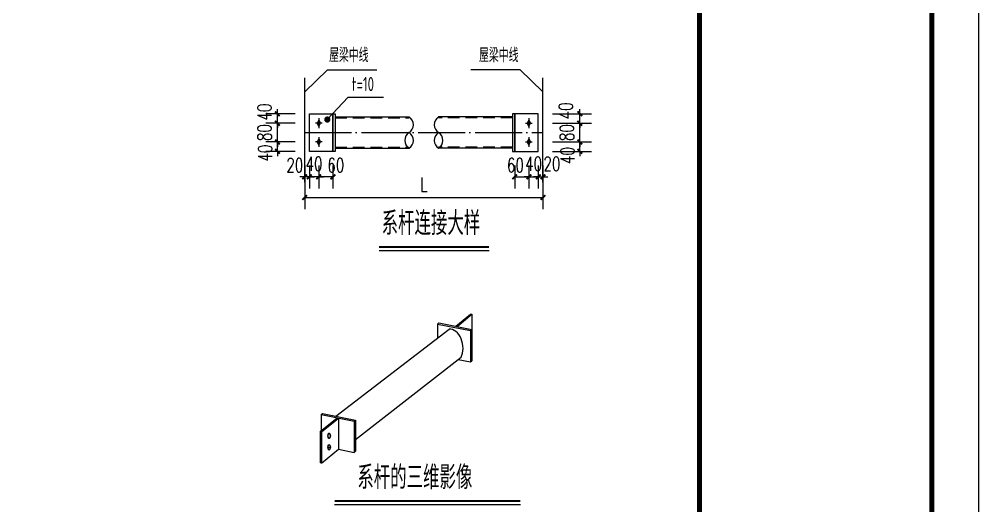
# Model space of a CAD drawing. Extents: x -33967 to 1773478, y -1022458 to -784650.
# Drawn here: x 960748 to 1001624, y -979891 to -959175 of the extents above; entities that cross this region are included whole.
import ezdxf
from ezdxf.enums import TextEntityAlignment as Align

# ---------------------------------------------------------------- set-up
doc = ezdxf.new("R2010")
doc.units = 0
doc.header["$LTSCALE"] = 1000
doc.header["$MEASUREMENT"] = 0
doc.linetypes.add('DASHED', pattern=[0.75, 0.5, -0.25])
doc.linetypes.add('DOTE', pattern=[2.42, 2, -0.2, 0.02, -0.2])
for name, color, linetype in [('AXIS', 3, 'Continuous'), ('BOLT', 251, 'Continuous'), ('DOTE', 1, 'DOTE'), ('NUM', 7, 'Continuous'), ('PUB_TITLE', 4, 'Continuous'), ('PZ', 202, 'Continuous'), ('TEXT', 7, 'Continuous'), ('XG', 6, 'Continuous'), ('引出线', 3, 'Continuous')]:
    doc.layers.add(name, color=color, linetype=linetype)
doc.styles.add('_TCH_DIM_T3', font='SIMPLEX', dxfattribs={"width": 0.705882, "bigfont": 'GBCBIG'})
doc.styles.add('TSSD_Label', font='tssdeng.shx', dxfattribs={"width": 0.7, "bigfont": 'hztxt.shx'})
doc.dimstyles.new('TCH-200-1', dxfattribs={"dimtxt": 595, "dimasz": 200, "dimexe": 500, "dimexo": 600, "dimgap": 252.5, "dimtad": 1, "dimdec": 0, "dimzin": 0, "dimdsep": 46, "dimtxsty": '_TCH_DIM_T3', "dimblk": 'ARCHTICK', "dimcen": 0.09, "dimclrd": 3, "dimclre": 3, "dimclrt": 7, "dimazin": 2, "dimtfac": 1, "dimtdec": 0, "dimtix": 1, "dimtmove": 2, "dimatfit": 3, "dimfxl": 1, "dimtolj": 1, "dimtzin": 0, "dimarcsym": 0})

# ---------------------------------------------------------------- blocks, each defined once
blk = doc.blocks.new('_ArchTick')
at = {"color": 0, "linetype": 'ByBlock', "const_width": 0.4}
blk.add_lwpolyline([(-0.5, -0.5), (0.5, 0.5)], dxfattribs=at)
blk = doc.blocks.new('*D137')
at = {"layer": 'AXIS', "color": 3, "lineweight": -2, "transparency": 16777216}
for p, q in [((971748, -963602), (971748, -963402)), ((972508, -963602), (971248, -963602)), ((971748, -964402), (971748, -963602)), ((972508, -964402), (971248, -964402)), ((971748, -964402), (971748, -964602))]:
    blk.add_line(p, q, dxfattribs=at)
at = {"layer": 'Defpoints', "color": 0, "transparency": 16777216}
for p in [(971748, -963602), (973108, -963602), (973108, -964402)]:
    blk.add_point(p, dxfattribs=at)
at = {"layer": 'AXIS', "color": 3, "lineweight": -2, "transparency": 16777216, "xscale": 200, "yscale": 200, "zscale": 200}
for p, rotation in [((971748, -963602), 270), ((971748, -964402), 90)]:
    blk.add_blockref('_ArchTick', p, dxfattribs=dict(at, rotation=rotation))
at = {"layer": 'AXIS', "color": 7, "transparency": 16777216, "insert": (971198, -964002), "char_height": 595, "attachment_point": 5, "rotation": 90, "style": '_TCH_DIM_T3'}
blk.add_mtext('\\A1;80', dxfattribs=at)
blk = doc.blocks.new('*D138')
at = {"layer": 'AXIS', "color": 3, "lineweight": -2, "transparency": 16777216}
for p, q in [((971748, -963202), (971748, -963002)), ((972508, -963202), (971248, -963202)), ((971748, -963602), (971748, -963202)), ((972508, -963602), (971248, -963602)), ((971748, -963602), (971748, -963802))]:
    blk.add_line(p, q, dxfattribs=at)
at = {"layer": 'Defpoints', "color": 0, "transparency": 16777216}
for p in [(971748, -963202), (973108, -963202), (973108, -963602)]:
    blk.add_point(p, dxfattribs=at)
at = {"layer": 'AXIS', "color": 3, "lineweight": -2, "transparency": 16777216, "xscale": 200, "yscale": 200, "zscale": 200}
for p, rotation in [((971748, -963202), 270), ((971748, -963602), 90)]:
    blk.add_blockref('_ArchTick', p, dxfattribs=dict(at, rotation=rotation))
at = {"layer": 'AXIS', "color": 7, "transparency": 16777216, "insert": (971199, -963127), "char_height": 595, "attachment_point": 5, "rotation": 90, "style": '_TCH_DIM_T3'}
blk.add_mtext('\\A1;40', dxfattribs=at)
blk = doc.blocks.new('*D139')
at = {"layer": 'AXIS', "color": 3, "lineweight": -2, "transparency": 16777216}
for p, q in [((971748, -964402), (971748, -964202)), ((972508, -964402), (971248, -964402)), ((971748, -964802), (971748, -964402)), ((972508, -964802), (971248, -964802)), ((971748, -964802), (971748, -965002))]:
    blk.add_line(p, q, dxfattribs=at)
at = {"layer": 'Defpoints', "color": 0, "transparency": 16777216}
for p in [(971748, -964402), (973108, -964402), (973108, -964802)]:
    blk.add_point(p, dxfattribs=at)
at = {"layer": 'AXIS', "color": 3, "lineweight": -2, "transparency": 16777216, "xscale": 200, "yscale": 200, "zscale": 200}
for p, rotation in [((971748, -964402), 270), ((971748, -964802), 90)]:
    blk.add_blockref('_ArchTick', p, dxfattribs=dict(at, rotation=rotation))
at = {"layer": 'AXIS', "color": 7, "transparency": 16777216, "insert": (971223, -964876), "char_height": 595, "attachment_point": 5, "rotation": 90, "style": '_TCH_DIM_T3'}
blk.add_mtext('\\A1;40', dxfattribs=at)
blk = doc.blocks.new('*D140')
at = {"layer": 'AXIS', "color": 3, "lineweight": -2, "transparency": 16777216}
for p, q in [((973108, -965402), (973108, -966386)), ((973508, -965402), (973508, -966386)), ((973108, -965886), (972908, -965886)), ((973508, -965886), (973108, -965886)), ((973508, -965886), (973708, -965886))]:
    blk.add_line(p, q, dxfattribs=at)
at = {"layer": 'Defpoints', "color": 0, "transparency": 16777216}
for p in [(973108, -964802), (973508, -964802), (973108, -965886)]:
    blk.add_point(p, dxfattribs=at)
at = {"layer": 'AXIS', "color": 3, "lineweight": -2, "transparency": 16777216, "xscale": 200, "yscale": 200, "zscale": 200}
blk.add_blockref('_ArchTick', (973108, -965886), dxfattribs=at)
at = {"layer": 'AXIS', "color": 3, "lineweight": -2, "transparency": 16777216, "xscale": 200, "yscale": 200, "zscale": 200, "rotation": 180}
blk.add_blockref('_ArchTick', (973508, -965886), dxfattribs=at)
at = {"layer": 'AXIS', "color": 7, "transparency": 16777216, "insert": (973308, -965336), "char_height": 595, "attachment_point": 5, "style": '_TCH_DIM_T3'}
blk.add_mtext('\\A1;40', dxfattribs=at)
blk = doc.blocks.new('*D141')
at = {"layer": 'AXIS', "color": 3, "lineweight": -2, "transparency": 16777216}
for p, q in [((972908, -965402), (972908, -966386)), ((973108, -965402), (973108, -966386)), ((972908, -965886), (972708, -965886)), ((973108, -965886), (972908, -965886)), ((973108, -965886), (973308, -965886))]:
    blk.add_line(p, q, dxfattribs=at)
at = {"layer": 'Defpoints', "color": 0, "transparency": 16777216}
for p in [(972908, -964802), (973108, -964802), (972908, -965886)]:
    blk.add_point(p, dxfattribs=at)
at = {"layer": 'AXIS', "color": 3, "lineweight": -2, "transparency": 16777216, "xscale": 200, "yscale": 200, "zscale": 200}
blk.add_blockref('_ArchTick', (972908, -965886), dxfattribs=at)
at = {"layer": 'AXIS', "color": 3, "lineweight": -2, "transparency": 16777216, "xscale": 200, "yscale": 200, "zscale": 200, "rotation": 180}
blk.add_blockref('_ArchTick', (973108, -965886), dxfattribs=at)
at = {"layer": 'AXIS', "color": 7, "transparency": 16777216, "insert": (972488, -965386), "char_height": 595, "width": 470.77, "attachment_point": 5, "style": '_TCH_DIM_T3'}
blk.add_mtext('\\A1;20', dxfattribs=at)
blk = doc.blocks.new('*D142')
at = {"layer": 'AXIS', "color": 3, "lineweight": -2, "transparency": 16777216}
for p, q in [((973508, -965402), (973508, -966386)), ((974108, -965402), (974108, -966386)), ((974108, -965886), (973508, -965886))]:
    blk.add_line(p, q, dxfattribs=at)
at = {"layer": 'Defpoints', "color": 0, "transparency": 16777216}
for p in [(973508, -964802), (974108, -964802), (973508, -965886)]:
    blk.add_point(p, dxfattribs=at)
at = {"layer": 'AXIS', "color": 3, "lineweight": -2, "transparency": 16777216, "xscale": 200, "yscale": 200, "zscale": 200, "rotation": 180}
blk.add_blockref('_ArchTick', (973508, -965886), dxfattribs=at)
at = {"layer": 'AXIS', "color": 3, "lineweight": -2, "transparency": 16777216, "xscale": 200, "yscale": 200, "zscale": 200}
blk.add_blockref('_ArchTick', (974108, -965886), dxfattribs=at)
at = {"layer": 'AXIS', "color": 7, "transparency": 16777216, "insert": (974235, -965386), "char_height": 595, "attachment_point": 5, "style": '_TCH_DIM_T3'}
blk.add_mtext('\\A1;60', dxfattribs=at)
blk = doc.blocks.new('*D143')
at = {"layer": 'AXIS', "color": 3, "lineweight": -2, "transparency": 16777216}
for p, q in [((972908, -965954), (972908, -967267)), ((983059, -965954), (983059, -967267)), ((972908, -966767), (983059, -966767))]:
    blk.add_line(p, q, dxfattribs=at)
at = {"layer": 'Defpoints', "color": 0, "transparency": 16777216}
for p in [(972908, -965354), (983059, -965354), (983059, -966767)]:
    blk.add_point(p, dxfattribs=at)
at = {"layer": 'AXIS', "color": 3, "lineweight": -2, "transparency": 16777216, "xscale": 200, "yscale": 200, "zscale": 200, "rotation": 180}
blk.add_blockref('_ArchTick', (972908, -966767), dxfattribs=at)
at = {"layer": 'AXIS', "color": 3, "lineweight": -2, "transparency": 16777216, "xscale": 200, "yscale": 200, "zscale": 200}
blk.add_blockref('_ArchTick', (983059, -966767), dxfattribs=at)
at = {"layer": 'AXIS', "color": 7, "transparency": 16777216, "insert": (977984, -966217), "char_height": 595, "attachment_point": 5, "style": '_TCH_DIM_T3'}
blk.add_mtext('\\A1;L', dxfattribs=at)
blk = doc.blocks.new('*D129')
at = {"layer": 'AXIS', "color": 3, "lineweight": -2, "transparency": 16777216}
for p, q in [((984628, -963602), (984628, -963402)), ((983459, -963602), (985128, -963602)), ((984628, -964402), (984628, -963602)), ((983459, -964402), (985128, -964402)), ((984628, -964402), (984628, -964602))]:
    blk.add_line(p, q, dxfattribs=at)
at = {"layer": 'Defpoints', "color": 0, "transparency": 16777216}
for p in [(982859, -963602), (984628, -963602), (982859, -964402)]:
    blk.add_point(p, dxfattribs=at)
at = {"layer": 'AXIS', "color": 3, "lineweight": -2, "transparency": 16777216, "xscale": 200, "yscale": 200, "zscale": 200}
for p, rotation in [((984628, -963602), 270), ((984628, -964402), 90)]:
    blk.add_blockref('_ArchTick', p, dxfattribs=dict(at, rotation=rotation))
at = {"layer": 'AXIS', "color": 7, "transparency": 16777216, "insert": (984078, -964002), "char_height": 595, "attachment_point": 5, "rotation": 90, "style": '_TCH_DIM_T3'}
blk.add_mtext('\\A1;80', dxfattribs=at)
blk = doc.blocks.new('*D130')
at = {"layer": 'AXIS', "color": 3, "lineweight": -2, "transparency": 16777216}
for p, q in [((984628, -963202), (984628, -963002)), ((983459, -963202), (985128, -963202)), ((984628, -963602), (984628, -963202)), ((983459, -963602), (985128, -963602)), ((984628, -963602), (984628, -963802))]:
    blk.add_line(p, q, dxfattribs=at)
at = {"layer": 'Defpoints', "color": 0, "transparency": 16777216}
for p in [(982859, -963202), (984628, -963202), (982859, -963602)]:
    blk.add_point(p, dxfattribs=at)
at = {"layer": 'AXIS', "color": 3, "lineweight": -2, "transparency": 16777216, "xscale": 200, "yscale": 200, "zscale": 200}
for p, rotation in [((984628, -963202), 270), ((984628, -963602), 90)]:
    blk.add_blockref('_ArchTick', p, dxfattribs=dict(at, rotation=rotation))
at = {"layer": 'AXIS', "color": 7, "transparency": 16777216, "insert": (984028, -963077), "char_height": 595, "attachment_point": 5, "rotation": 90, "style": '_TCH_DIM_T3'}
blk.add_mtext('\\A1;40', dxfattribs=at)
blk = doc.blocks.new('*D131')
at = {"layer": 'AXIS', "color": 3, "lineweight": -2, "transparency": 16777216}
for p, q in [((984628, -964402), (984628, -964202)), ((983459, -964402), (985128, -964402)), ((984628, -964802), (984628, -964402)), ((983459, -964802), (985128, -964802)), ((984628, -964802), (984628, -965002))]:
    blk.add_line(p, q, dxfattribs=at)
at = {"layer": 'Defpoints', "color": 0, "transparency": 16777216}
for p in [(982859, -964402), (984628, -964402), (982859, -964802)]:
    blk.add_point(p, dxfattribs=at)
at = {"layer": 'AXIS', "color": 3, "lineweight": -2, "transparency": 16777216, "xscale": 200, "yscale": 200, "zscale": 200}
for p, rotation in [((984628, -964402), 270), ((984628, -964802), 90)]:
    blk.add_blockref('_ArchTick', p, dxfattribs=dict(at, rotation=rotation))
at = {"layer": 'AXIS', "color": 7, "transparency": 16777216, "insert": (984098, -964977), "char_height": 595, "attachment_point": 5, "rotation": 90, "style": '_TCH_DIM_T3'}
blk.add_mtext('\\A1;40', dxfattribs=at)
blk = doc.blocks.new('*D132')
at = {"layer": 'AXIS', "color": 3, "lineweight": -2, "transparency": 16777216}
for p, q in [((982459, -965402), (982459, -966386)), ((982859, -965402), (982859, -966386)), ((982459, -965886), (982259, -965886)), ((982459, -965886), (982859, -965886)), ((982859, -965886), (983059, -965886))]:
    blk.add_line(p, q, dxfattribs=at)
at = {"layer": 'Defpoints', "color": 0, "transparency": 16777216}
for p in [(982459, -964802), (982859, -964802), (982859, -965886)]:
    blk.add_point(p, dxfattribs=at)
at = {"layer": 'AXIS', "color": 3, "lineweight": -2, "transparency": 16777216, "xscale": 200, "yscale": 200, "zscale": 200}
blk.add_blockref('_ArchTick', (982459, -965886), dxfattribs=at)
at = {"layer": 'AXIS', "color": 3, "lineweight": -2, "transparency": 16777216, "xscale": 200, "yscale": 200, "zscale": 200, "rotation": 180}
blk.add_blockref('_ArchTick', (982859, -965886), dxfattribs=at)
at = {"layer": 'AXIS', "color": 7, "transparency": 16777216, "insert": (982659, -965336), "char_height": 595, "attachment_point": 5, "style": '_TCH_DIM_T3'}
blk.add_mtext('\\A1;40', dxfattribs=at)
blk = doc.blocks.new('*D133')
at = {"layer": 'AXIS', "color": 3, "lineweight": -2, "transparency": 16777216}
for p, q in [((982859, -965402), (982859, -966386)), ((983059, -965402), (983059, -966386)), ((982859, -965886), (982659, -965886)), ((982859, -965886), (983059, -965886)), ((983059, -965886), (983259, -965886))]:
    blk.add_line(p, q, dxfattribs=at)
at = {"layer": 'Defpoints', "color": 0, "transparency": 16777216}
for p in [(982859, -964802), (983059, -964802), (983059, -965886)]:
    blk.add_point(p, dxfattribs=at)
at = {"layer": 'AXIS', "color": 3, "lineweight": -2, "transparency": 16777216, "xscale": 200, "yscale": 200, "zscale": 200}
blk.add_blockref('_ArchTick', (982859, -965886), dxfattribs=at)
at = {"layer": 'AXIS', "color": 3, "lineweight": -2, "transparency": 16777216, "xscale": 200, "yscale": 200, "zscale": 200, "rotation": 180}
blk.add_blockref('_ArchTick', (983059, -965886), dxfattribs=at)
at = {"layer": 'AXIS', "color": 7, "transparency": 16777216, "insert": (983440, -965326), "char_height": 595, "width": 470.77, "attachment_point": 5, "style": '_TCH_DIM_T3'}
blk.add_mtext('\\A1;20', dxfattribs=at)
blk = doc.blocks.new('*D134')
at = {"layer": 'AXIS', "color": 3, "lineweight": -2, "transparency": 16777216}
for p, q in [((981859, -965402), (981859, -966386)), ((982459, -965402), (982459, -966386)), ((981859, -965886), (982459, -965886))]:
    blk.add_line(p, q, dxfattribs=at)
at = {"layer": 'Defpoints', "color": 0, "transparency": 16777216}
for p in [(981859, -964802), (982459, -964802), (982459, -965886)]:
    blk.add_point(p, dxfattribs=at)
at = {"layer": 'AXIS', "color": 3, "lineweight": -2, "transparency": 16777216, "xscale": 200, "yscale": 200, "zscale": 200, "rotation": 180}
blk.add_blockref('_ArchTick', (981859, -965886), dxfattribs=at)
at = {"layer": 'AXIS', "color": 3, "lineweight": -2, "transparency": 16777216, "xscale": 200, "yscale": 200, "zscale": 200}
blk.add_blockref('_ArchTick', (982459, -965886), dxfattribs=at)
at = {"layer": 'AXIS', "color": 7, "transparency": 16777216, "insert": (981885, -965386), "char_height": 595, "attachment_point": 5, "style": '_TCH_DIM_T3'}
blk.add_mtext('\\A1;60', dxfattribs=at)

msp = doc.modelspace()

# ---------------------------------------------------------------- hatches: boundary and pattern name
at = {"layer": 'BOLT'}
for points in [[(973508.2, -963461.4), (973578.4, -963601.8), (973508.2, -963742.2), (973438, -963601.8)], [(982459.3, -963461.4), (982389.1, -963601.8), (982459.3, -963742.2), (982529.5, -963601.8)], [(973508.2, -964261.4), (973578.4, -964401.8), (973508.2, -964542.2), (973438, -964401.8)], [(982459.3, -964261.4), (982389.1, -964401.8), (982459.3, -964542.2), (982529.5, -964401.8)]]:
    msp.add_hatch(color=256, dxfattribs=at).paths.add_polyline_path(points)

# ---------------------------------------------------------------- linework, layer by layer
at = {"layer": 'AXIS'}
for p, q in [((972908.2, -962265.8, 121.3), (973883.7, -961328.1, 121.3)), ((973883.7, -961328.1, 121.3), (975981.2, -961328.1, 121.3)), ((982083.8, -961328.1, 121.3), (979986.3, -961328.1, 121.3)), ((983059.3, -962265.8, 121.3), (982083.8, -961328.1, 121.3)), ((972908.2, -966117.7, 121.3), (972908.2, -961670.8, 121.3)), ((983059.3, -966117.7, 121.3), (983059.3, -961670.8, 121.3)), ((974756.8, -962495.5, 121.3), (973873, -963445.4, 121.3)), ((974756.8, -962495.5, 121.3), (976268.8, -962495.5, 121.3))]:
    msp.add_line(p, q, dxfattribs=at)
at = {"layer": 'BOLT'}
for p, q in [((973508.2, -963391.2, 121.3), (973508.2, -963812.4, 121.3)), ((982459.3, -963391.2, 121.3), (982459.3, -963812.4, 121.3)), ((973648.6, -963601.8, 121.3), (973367.8, -963601.8, 121.3)), ((973508.2, -963461.4, 121.3), (973438, -963601.8, 121.3)), ((973508.2, -963742.2, 121.3), (973438, -963601.8, 121.3)), ((973508.2, -963461.4, 121.3), (973578.4, -963601.8, 121.3)), ((973508.2, -963742.2, 121.3), (973578.4, -963601.8, 121.3)), ((982318.9, -963601.8, 121.3), (982599.7, -963601.8, 121.3)), ((982459.3, -963461.4, 121.3), (982389.1, -963601.8, 121.3)), ((982459.3, -963742.2, 121.3), (982389.1, -963601.8, 121.3)), ((982459.3, -963461.4, 121.3), (982529.5, -963601.8, 121.3)), ((982459.3, -963742.2, 121.3), (982529.5, -963601.8, 121.3)), ((973508.2, -964261.4, 121.3), (973438, -964401.8, 121.3)), ((973508.2, -964191.2, 121.3), (973508.2, -964612.4, 121.3)), ((973508.2, -964261.4, 121.3), (973578.4, -964401.8, 121.3)), ((982459.3, -964261.4, 121.3), (982389.1, -964401.8, 121.3)), ((982459.3, -964191.2, 121.3), (982459.3, -964612.4, 121.3)), ((982459.3, -964261.4, 121.3), (982529.5, -964401.8, 121.3)), ((973648.6, -964401.8, 121.3), (973367.8, -964401.8, 121.3)), ((973508.2, -964542.2, 121.3), (973438, -964401.8, 121.3)), ((973508.2, -964542.2, 121.3), (973578.4, -964401.8, 121.3)), ((982318.9, -964401.8, 121.3), (982599.7, -964401.8, 121.3)), ((982459.3, -964542.2, 121.3), (982389.1, -964401.8, 121.3)), ((982459.3, -964542.2, 121.3), (982529.5, -964401.8, 121.3))]:
    msp.add_line(p, q, dxfattribs=at)
at = {"layer": 'DOTE'}
msp.add_line((972908.2, -964001.8, 121.3), (983059.3, -964001.8, 121.3), dxfattribs=at)
at = {"layer": 'NUM', "const_width": 75, "elevation": 121.3}
for points in [[(976075.2, -968874.2), (980760.5, -968874.2)], [(974185.6, -979684.5), (982098.2, -979684.5)]]:
    msp.add_lwpolyline(points, dxfattribs=at)
at = {"layer": 'NUM', "elevation": 121.3}
for points in [[(976075.2, -969024.2), (980760.5, -969024.2)], [(974185.6, -979834.5), (982098.2, -979834.5)]]:
    msp.add_lwpolyline(points, dxfattribs=at)
at = {"layer": 'PUB_TITLE'}
msp.add_lwpolyline([(882823.6, -1022458.4), (1001623.6, -1022458.4), (1001623.6, -938458.4), (882823.6, -938458.4)], close=True, dxfattribs=at)
at = {"layer": 'PUB_TITLE', "const_width": 212.1}
for points in [[(885643.9, -1021044.2), (885643.9, -939872.6), (999623.6, -939872.6), (999623.6, -1021044.2)], [(989724.6, -939872.6), (999623.6, -939872.6), (999623.6, -1021044.2), (989724.6, -1021044.2)]]:
    msp.add_lwpolyline(points, close=True, dxfattribs=at)
at = {"layer": 'PZ'}
for p, q in [((979343.1, -972249.4, 121.3), (979978.1, -971728.1, 121.3)), ((979399.3, -972260.6, 121.3), (980034.3, -971739.2, 121.3)), ((979978.1, -971728.1, 121.3), (980034.3, -971739.2, 121.3)), ((980034.3, -971739.2, 121.3), (980034.3, -973421.1, 121.3)), ((978567.8, -972152.9, 121.3), (978624, -972106.7, 121.3)), ((978567.8, -972152.9, 121.3), (979965.4, -972430.3, 121.3)), ((978567.8, -972152.9, 121.3), (978567.8, -972757.6, 121.3)), ((978624, -972106.7, 121.3), (980021.7, -972384.2, 121.3)), ((979965.4, -972430.3, 121.3), (980021.7, -972384.2, 121.3)), ((979965.4, -972430.3, 121.3), (979965.4, -973758.8, 121.3)), ((980021.7, -972384.2, 121.3), (980021.7, -973712.7, 121.3)), ((979451.4, -973656.8, 121.3), (979965.4, -973758.8, 121.3)), ((980021.7, -973431.5, 121.3), (980034.3, -973421.1, 121.3)), ((979965.4, -973758.8, 121.3), (980021.7, -973712.7, 121.3)), ((973617.2, -976009.5, 121.3), (973673.5, -975963.4, 121.3)), ((973617.2, -976009.5, 121.3), (973617.2, -976693.3, 121.3)), ((973617.2, -976009.5, 121.3), (975014.9, -976287, 121.3)), ((973673.5, -975963.4, 121.3), (975071.1, -976240.8, 121.3)), ((973570, -976732.1, 121.3), (974287.9, -976142.7, 121.3)), ((973626.3, -976743.3, 121.3), (974344.2, -976153.9, 121.3)), ((974344.2, -976153.9, 121.3), (974344.2, -977482.4, 121.3)), ((975014.9, -976287, 121.3), (975071.1, -976240.8, 121.3)), ((975014.9, -976287, 121.3), (975014.9, -977615.5, 121.3)), ((975071.1, -976240.8, 121.3), (975071.1, -977569.3, 121.3)), ((973570, -976732.1, 121.3), (973570, -978060.6, 121.3)), ((973626.3, -976743.3, 121.3), (973570, -976732.1, 121.3)), ((973626.3, -976743.3, 121.3), (973626.3, -978071.8, 121.3)), ((973626.3, -978071.8, 121.3), (974344.2, -977482.4, 121.3)), ((973910.3, -977396.2, 121.3), (973989.5, -977411.9, 121.3)), ((974344.2, -977482.4, 121.3), (975014.9, -977615.5, 121.3)), ((975014.9, -977615.5, 121.3), (975071.1, -977569.3, 121.3)), ((973626.3, -978071.8, 121.3), (973570, -978060.6, 121.3))]:
    msp.add_line(p, q, dxfattribs=at)
at = {"layer": 'PZ', "elevation": 121.3}
for points in [[(973108.2, -963201.8), (974108.2, -963201.8), (974108.2, -964801.8), (973108.2, -964801.8)], [(974108.2, -963201.8), (974208.2, -963201.8), (974208.2, -964801.8), (974108.2, -964801.8)], [(981859.3, -963201.8), (981759.3, -963201.8), (981759.3, -964801.8), (981859.3, -964801.8)], [(982859.3, -963201.8), (981859.3, -963201.8), (981859.3, -964801.8), (982859.3, -964801.8)]]:
    msp.add_lwpolyline(points, close=True, dxfattribs=at)
at = {"layer": 'PZ'}
for centre in [(973950, -976912.4, 121.3), (973950, -977399.3, 121.3)]:
    msp.add_ellipse(centre, major_axis=(0, 119.1), ratio=0.4285597, dxfattribs=at)
for points in [[(973950, -976804.6, 121.3), (973949.3, -976804.6, 121.3), (973948.7, -976804.6, 121.3), (973947.3, -976804.9, 121.3), (973946.5, -976805.1, 121.3), (973945, -976805.7, 121.3), (973944.2, -976806.1, 121.3), (973942.4, -976807.1, 121.3), (973941.5, -976807.7, 121.3), (973939.7, -976809.2, 121.3), (973938.7, -976810.1, 121.3), (973936.7, -976812.1, 121.3), (973935.7, -976813.2, 121.3), (973933.2, -976816.4, 121.3), (973931.6, -976818.7, 121.3), (973928.5, -976823.8, 121.3), (973927, -976826.7, 121.3), (973924.1, -976832.9, 121.3), (973922.7, -976836.3, 121.3), (973920.1, -976843.6, 121.3), (973918.9, -976847.4, 121.3), (973916.2, -976857.3, 121.3), (973914.8, -976863.6, 121.3), (973912.6, -976876.7, 121.3), (973911.7, -976883.5, 121.3), (973910.6, -976897.5, 121.3), (973910.3, -976904.6, 121.3), (973910.2, -976918.8, 121.3), (973910.5, -976925.9, 121.3), (973911.6, -976939.9, 121.3), (973912.4, -976946.7, 121.3), (973914.6, -976959.9, 121.3), (973915.9, -976966.2, 121.3), (973919.1, -976978.1, 121.3), (973920.9, -976983.6, 121.3), (973924.4, -976992.7, 121.3), (973926.1, -976996.3, 121.3), (973929.6, -977002.9, 121.3), (973931.4, -977005.9, 121.3), (973934.6, -977010.3, 121.3), (973936, -977012, 121.3), (973938.8, -977014.8, 121.3), (973940.1, -977016, 121.3), (973942.4, -977017.7, 121.3), (973943.4, -977018.3, 121.3), (973945.2, -977019.2, 121.3), (973946.1, -977019.5, 121.3), (973947.7, -977020, 121.3), (973948.5, -977020.1, 121.3), (973950, -977020.2, 121.3), (973950.7, -977020.2, 121.3), (973952.3, -977020, 121.3), (973953.1, -977019.8, 121.3), (973954.7, -977019.2, 121.3), (973955.6, -977018.8, 121.3), (973957.5, -977017.7, 121.3), (973958.5, -977017, 121.3), (973960.6, -977015.4, 121.3), (973961.7, -977014.4, 121.3), (973963.9, -977012.1, 121.3), (973965, -977010.8, 121.3), (973967.2, -977007.9, 121.3), (973968.3, -977006.3, 121.3), (973971.2, -977001.7, 121.3), (973972.9, -976998.5, 121.3), (973976.1, -976991.6, 121.3), (973977.6, -976987.7, 121.3), (973980.5, -976979.6, 121.3), (973981.8, -976975.2, 121.3), (973984.1, -976966, 121.3), (973985.2, -976961.1, 121.3), (973986.9, -976951.2, 121.3), (973987.7, -976946, 121.3), (973989.1, -976933.3, 121.3), (973989.6, -976925.7, 121.3), (973989.9, -976910.4, 121.3), (973989.7, -976902.7, 121.3), (973988.7, -976887.6, 121.3), (973987.9, -976880.1, 121.3), (973985.7, -976865.8, 121.3), (973984.2, -976859, 121.3), (973981.1, -976847.2, 121.3), (973979.5, -976842.2, 121.3), (973976, -976832.9, 121.3), (973974.1, -976828.7, 121.3), (973970.6, -976822, 121.3), (973969, -976819.4, 121.3), (973965.8, -976814.9, 121.3), (973964.1, -976812.9, 121.3), (973961.3, -976810, 121.3), (973960.1, -976809, 121.3), (973957.9, -976807.2, 121.3), (973956.8, -976806.6, 121.3), (973954.9, -976805.6, 121.3), (973954.1, -976805.3, 121.3), (973952.5, -976804.8, 121.3), (973951.8, -976804.7, 121.3), (973950.7, -976804.6, 121.3), (973950.4, -976804.6, 121.3), (973950, -976804.6, 121.3)], [(973950, -977291.5, 121.3), (973949.3, -977291.5, 121.3), (973948.7, -977291.5, 121.3), (973947.3, -977291.8, 121.3), (973946.5, -977292, 121.3), (973945, -977292.6, 121.3), (973944.2, -977293, 121.3), (973942.4, -977294, 121.3), (973941.5, -977294.6, 121.3), (973939.7, -977296.1, 121.3), (973938.7, -977297, 121.3), (973936.7, -977299, 121.3), (973935.7, -977300.1, 121.3), (973933.2, -977303.3, 121.3), (973931.6, -977305.6, 121.3), (973928.5, -977310.7, 121.3), (973927, -977313.6, 121.3), (973924.1, -977319.9, 121.3), (973922.7, -977323.3, 121.3), (973920.1, -977330.5, 121.3), (973918.9, -977334.3, 121.3), (973916.2, -977344.3, 121.3), (973914.8, -977350.5, 121.3), (973912.6, -977363.6, 121.3), (973911.7, -977370.5, 121.3), (973910.6, -977384.4, 121.3), (973910.3, -977391.5, 121.3), (973910.2, -977405.7, 121.3), (973910.5, -977412.9, 121.3), (973911.6, -977426.8, 121.3), (973912.4, -977433.7, 121.3), (973914.6, -977446.8, 121.3), (973915.9, -977453.2, 121.3), (973919.1, -977465, 121.3), (973920.9, -977470.6, 121.3), (973924.4, -977479.6, 121.3), (973926.1, -977483.3, 121.3), (973929.6, -977489.9, 121.3), (973931.4, -977492.8, 121.3), (973934.6, -977497.2, 121.3), (973936, -977498.9, 121.3), (973938.8, -977501.7, 121.3), (973940.1, -977502.9, 121.3), (973942.4, -977504.6, 121.3), (973943.4, -977505.2, 121.3), (973945.2, -977506.1, 121.3), (973946.1, -977506.4, 121.3), (973947.7, -977506.9, 121.3), (973948.5, -977507, 121.3), (973950, -977507.2, 121.3), (973950.7, -977507.1, 121.3), (973952.3, -977506.9, 121.3), (973953.1, -977506.7, 121.3), (973954.7, -977506.1, 121.3), (973955.6, -977505.7, 121.3), (973957.5, -977504.6, 121.3), (973958.5, -977504, 121.3), (973960.6, -977502.3, 121.3), (973961.7, -977501.3, 121.3), (973963.9, -977499, 121.3), (973965, -977497.7, 121.3), (973967.2, -977494.8, 121.3), (973968.3, -977493.2, 121.3), (973971.2, -977488.6, 121.3), (973972.9, -977485.5, 121.3), (973976.1, -977478.5, 121.3), (973977.6, -977474.7, 121.3), (973980.5, -977466.5, 121.3), (973981.8, -977462.1, 121.3), (973984.1, -977452.9, 121.3), (973985.2, -977448.1, 121.3), (973986.9, -977438.1, 121.3), (973987.7, -977432.9, 121.3), (973989.1, -977420.2, 121.3), (973989.6, -977412.6, 121.3), (973989.9, -977397.3, 121.3), (973989.7, -977389.6, 121.3), (973988.7, -977374.5, 121.3), (973987.9, -977367, 121.3), (973985.7, -977352.8, 121.3), (973984.2, -977345.9, 121.3), (973981.1, -977334.2, 121.3), (973979.5, -977329.1, 121.3), (973976, -977319.8, 121.3), (973974.1, -977315.6, 121.3), (973970.6, -977309, 121.3), (973969, -977306.4, 121.3), (973965.8, -977301.8, 121.3), (973964.1, -977299.9, 121.3), (973961.3, -977297, 121.3), (973960.1, -977295.9, 121.3), (973957.9, -977294.2, 121.3), (973956.8, -977293.5, 121.3), (973954.9, -977292.5, 121.3), (973954.1, -977292.2, 121.3), (973952.5, -977291.8, 121.3), (973951.8, -977291.6, 121.3), (973950.7, -977291.5, 121.3), (973950.4, -977291.5, 121.3), (973950, -977291.5, 121.3)]]:
    msp.add_open_spline(points, degree=3, knots=[0, 0, 0, 0, 0.0818811, 0.0818811, 0.1637623, 0.1637623, 0.2456434, 0.2456434, 0.3275245, 0.3275245, 0.4094056, 0.4094056, 0.4912868, 0.4912868, 0.6196002, 0.6196002, 0.7479137, 0.7479137, 0.8762272, 0.8762272, 1.0045407, 1.0045407, 1.191295, 1.191295, 1.3780493, 1.3780493, 1.5648036, 1.5648036, 1.7515579, 1.7515579, 1.9383122, 1.9383122, 2.1250665, 2.1250665, 2.3118207, 2.3118207, 2.4605022, 2.4605022, 2.6091836, 2.6091836, 2.7237215, 2.7237215, 2.8382593, 2.8382593, 2.9289193, 2.9289193, 3.0195793, 3.0195793, 3.1102393, 3.1102393, 3.2008993, 3.2008993, 3.2915592, 3.2915592, 3.3822192, 3.3822192, 3.4728792, 3.4728792, 3.5635392, 3.5635392, 3.6541992, 3.6541992, 3.7448591, 3.7448591, 3.8881701, 3.8881701, 4.031481, 4.031481, 4.1747919, 4.1747919, 4.3181028, 4.3181028, 4.4614137, 4.4614137, 4.6627063, 4.6627063, 4.8639989, 4.8639989, 5.0652914, 5.0652914, 5.266584, 5.266584, 5.4358049, 5.4358049, 5.6050257, 5.6050257, 5.7360221, 5.7360221, 5.8670184, 5.8670184, 5.9687469, 5.9687469, 6.0704755, 6.0704755, 6.1551942, 6.1551942, 6.2399129, 6.2399129, 6.2831853, 6.2831853, 6.2831853, 6.2831853], dxfattribs=at)
at = {"layer": 'XG'}
for p, q in [((974208.2, -963336.8, 121.3), (977355.6, -963336.8, 121.3)), ((981759.3, -963336.8, 121.3), (978611.9, -963336.8, 121.3)), ((974208.2, -964666.8, 121.3), (977355.6, -964666.8, 121.3)), ((981759.3, -964666.8, 121.3), (978611.9, -964666.8, 121.3)), ((974228.3, -976073.5, 121.3), (979066.5, -972376.5, 121.3)), ((975071.1, -977069.1, 121.3), (979571.1, -973563.5, 121.3))]:
    msp.add_line(p, q, dxfattribs=at)
at = {"layer": 'XG', "linetype": 'DASHED'}
for p, q in [((974208.2, -963376.8, 121.3), (977355.6, -963376.8, 121.3)), ((981759.3, -963376.8, 121.3), (978611.9, -963376.8, 121.3)), ((974208.2, -964626.8, 121.3), (977355.6, -964626.8, 121.3)), ((981759.3, -964626.8, 121.3), (978611.9, -964626.8, 121.3))]:
    msp.add_line(p, q, dxfattribs=at)
at = {"layer": 'XG'}
for centre, start, end in [((977140.6, -963669.3, 121.3), 302.89041, 57.10959), ((978826.9, -963669.3, 121.3), 122.89041, 237.10959), ((977570.7, -964334.3, 121.3), 122.89041, 237.10959), ((977140.6, -964334.3, 121.3), 302.89041, 57.10959), ((978826.9, -964334.3, 121.3), 122.89041, 237.10959), ((978396.9, -964334.3, 121.3), 302.89041, 57.10959)]:
    msp.add_arc(centre, 396, start, end, dxfattribs=at)
msp.add_ellipse((979180.8, -973076.4, 121.3), major_axis=(-135.3, 696.6), ratio=0.6519884, start_param=3.8199245, end_param=6.2373372, dxfattribs=at)
at = {"layer": '引出线', "const_width": 133.3, "elevation": 121.3}
msp.add_lwpolyline([(973806.3, -963445.4, 1), (973939.6, -963445.4, 1)], format="xyb", close=True, dxfattribs=at)

# ---------------------------------------------------------------- texts
at = {"layer": 'TEXT', "style": 'TSSD_Label', "width": 0.7}
for p in [(975629.9, -961184.4, 121.3), (982017.6, -961184.4, 121.3)]:
    msp.add_text('屋梁中线', height=600, dxfattribs=at).set_placement(p, align=Align.BOTTOM_RIGHT)
for s, height, p in [('t=10', 600, (974913.1, -962415.5, 121.3)), ('系杆连接大样', 1000, (976186.8, -968664.2, 121.3)), ('系杆的三维影像', 1000, (975150.6, -979482.8, 121.3))]:
    msp.add_text(s, height=height, dxfattribs=at).set_placement(p, align=Align.BOTTOM_LEFT)

# ---------------------------------------------------------------- dimensions: what is measured, and where the dimension line sits
at = {"layer": 'AXIS'}
for base, p1, p2, angle, text, picture, middle in [((984628.4, -963201.8, 121.3), (982859.3, -963601.8, 121.3), (982859.3, -963201.8, 121.3), 90, '40', '*D130', (984028.4, -963077, 121.3)), ((971747.9, -963201.8, 121.3), (973108.2, -963601.8, 121.3), (973108.2, -963201.8, 121.3), 90, '40', '*D138', (971198.9, -963127.2, 121.3)), ((971747.9, -964401.8, 121.3), (973108.2, -964801.8, 121.3), (973108.2, -964401.8, 121.3), 90, '40', '*D139', (971222.9, -964876.4, 121.3)), ((984628.4, -964401.8, 121.3), (982859.3, -964801.8, 121.3), (982859.3, -964401.8, 121.3), 90, '40', '*D131', (984098.1, -964977.4, 121.3)), ((982459.3, -965886.5, 121.3), (981859.3, -964801.8, 121.3), (982459.3, -964801.8, 121.3), 180, '60', '*D134', (981884.7, -965386.5, 121.3)), ((983059.3, -965886.5, 121.3), (982859.3, -964801.8, 121.3), (983059.3, -964801.8, 121.3), 180, '20', '*D133', (983439.9, -965326.2, 121.3))]:
    dim = msp.add_linear_dim(base=base, p1=p1, p2=p2, angle=angle, text=text, dimstyle='TCH-200-1', dxfattribs=at)
    dim.commit()
    dim.dimension.update_dxf_attribs({"geometry": picture, "text_midpoint": middle, "dimtype": 128})
for base, p1, p2, angle, text, picture, middle in [((971747.9, -963601.8, 121.3), (973108.2, -964401.8, 121.3), (973108.2, -963601.8, 121.3), 90, '80', '*D137', (971197.9, -964001.8, 121.3)), ((984628.4, -963601.8, 121.3), (982859.3, -964401.8, 121.3), (982859.3, -963601.8, 121.3), 90, '80', '*D129', (984078.4, -964001.8, 121.3)), ((982859.3, -965886.5, 121.3), (982459.3, -964801.8, 121.3), (982859.3, -964801.8, 121.3), 180, '40', '*D132', (982659.3, -965336.5, 121.3))]:
    dim = msp.add_linear_dim(base=base, p1=p1, p2=p2, angle=angle, text=text, dimstyle='TCH-200-1', dxfattribs=at)
    dim.commit()
    dim.dimension.update_dxf_attribs({"geometry": picture, "text_midpoint": middle})
for base, p1, p2, text, picture, middle in [((972908.2, -965886.5, 121.3), (973108.2, -964801.8, 121.3), (972908.2, -964801.8, 121.3), '20', '*D141', (972488.5, -965386.5, 121.3)), ((973508.2, -965886.5, 121.3), (974108.2, -964801.8, 121.3), (973508.2, -964801.8, 121.3), '60', '*D142', (974234.7, -965386.5, 121.3))]:
    dim = msp.add_linear_dim(base=base, p1=p1, p2=p2, text=text, dimstyle='TCH-200-1', dxfattribs=at)
    dim.commit()
    dim.dimension.update_dxf_attribs({"geometry": picture, "text_midpoint": middle, "dimtype": 128})
for base, p1, p2, text, picture, middle in [((973108.2, -965886.5, 121.3), (973508.2, -964801.8, 121.3), (973108.2, -964801.8, 121.3), '40', '*D140', (973308.2, -965336.5, 121.3)), ((983059.3, -966767, 121.3), (972908.2, -965353.9, 121.3), (983059.3, -965353.9, 121.3), 'L', '*D143', (977983.8, -966217, 121.3))]:
    dim = msp.add_linear_dim(base=base, p1=p1, p2=p2, text=text, dimstyle='TCH-200-1', dxfattribs=at)
    dim.commit()
    dim.dimension.update_dxf_attribs({"geometry": picture, "text_midpoint": middle})

doc.saveas('drawing.dxf')
